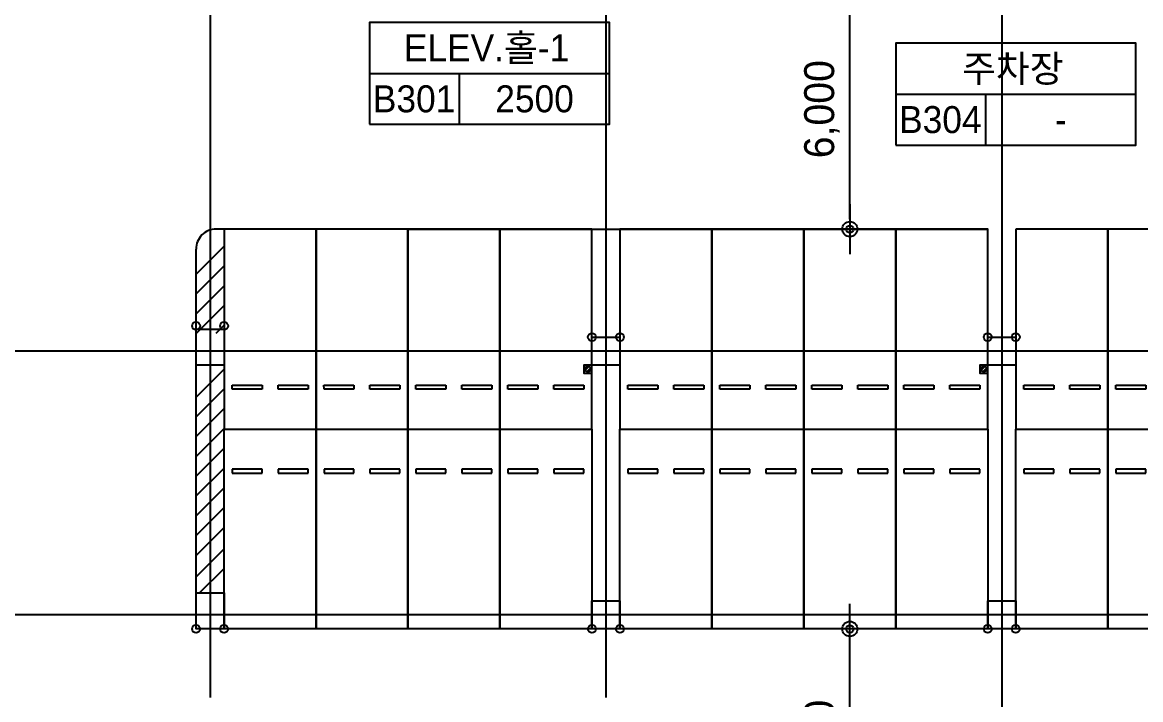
# Model space of a CAD drawing. Header units: metres. Extents: x 630750 to 860239, y 578133 to 726633.
# Drawn here: x 713511 to 741477, y 640692 to 657632 of the extents above; entities that cross this region are included whole.
import ezdxf
from ezdxf.enums import TextEntityAlignment as Align

# ---------------------------------------------------------------- set-up
doc = ezdxf.new("R2010")
doc.units = ezdxf.units.M
doc.header["$LTSCALE"] = 300
doc.layers.get('Defpoints').update_dxf_attribs({"color": 8})
for name, color, linetype in [('A-CEN-1', 1, 'Continuous'), ('A-CON', 2, 'Continuous'), ('A-DIM', 7, 'Continuous'), ('A-HAT-2', 8, 'Continuous'), ('A-ROM', 7, 'Continuous'), ('A-코너가드', 7, 'Continuous'), ('DIM', 7, 'Continuous'), ('PAK', 8, 'Continuous'), ('PARK-SOL', 251, 'Continuous'), ('주차장배수', 3, 'Continuous')]:
    doc.layers.add(name, color=color, linetype=linetype)
doc.styles.add('TEXT(돋음)', font='')
doc.styles.add('돋움', font='')
doc.styles.get('TEXT(돋음)').set_extended_font_data('Dotum')
doc.styles.get('돋움').set_extended_font_data('Dotum')
doc.dimstyles.new('DIM250', dxfattribs={"dimscale": 250, "dimtxt": 3, "dimasz": 1, "dimexe": 2, "dimexo": 3, "dimgap": 1, "dimtad": 1, "dimdec": 0, "dimzin": 0, "dimdsep": 46, "dimlunit": 6, "dimtxsty": 'TEXT(돋음)', "dimblk": 'Z_DOT', "dimcen": 2.5, "dimdle": 2, "dimclrd": 256, "dimclre": 256, "dimclrt": 3, "dimadec": 0, "dimazin": 0, "dimtfac": 1, "dimtdec": 0, "dimtix": 1, "dimtmove": 2, "dimatfit": 3, "dimldrblk": 'Z_DOT', "dimfxl": 1, "dimtolj": 1, "dimtzin": 0, "dimarcsym": 0})

# ---------------------------------------------------------------- blocks, each defined once
blk = doc.blocks.new('sym-rom')
at = {"color": 0, "linetype": 'ByBlock'}
for p, q in [((0, 5.1), (24, 5.1)), ((9, 0), (9, 5.1))]:
    blk.add_line(p, q, dxfattribs=at)
blk.add_lwpolyline([(0, 0), (24, 0), (24, 10.2), (0, 10.2)], close=True, dxfattribs=at)
blk = doc.blocks.new('351')
at = {"ltscale": 5}
for points in [[(1383106, 4240352), (1378268, 4241613), (1378848, 4243839), (1383686, 4242578), (1383106, 4240352)], [(1379765, 4243393), (1379576, 4242667)], [(1379673, 4242642), (1379862, 4243368)], [(1379862, 4243368), (1379765, 4243393)], [(1379862, 4243368), (1379765, 4243393)], [(1379576, 4242667), (1379673, 4242642)], [(1379475, 4242280), (1379286, 4241555)], [(1379383, 4241529), (1379572, 4242255)], [(1379572, 4242255), (1379475, 4242280)], [(1379286, 4241555), (1379383, 4241529)]]:
    blk.add_lwpolyline(points, dxfattribs=at)
for points in [[(1379765, 4243393), (1379576, 4242667)], [(1379673, 4242642), (1379862, 4243368)], [(1379576, 4242667), (1379673, 4242642)], [(1379475, 4242280), (1379286, 4241555)], [(1379383, 4241529), (1379572, 4242255)], [(1379572, 4242255), (1379475, 4242280)], [(1379286, 4241555), (1379383, 4241529)]]:
    blk.add_lwpolyline(points)
blk = doc.blocks.new('Z_DOT')
at = {"layer": 'DIM', "color": 7}
for p, q in [((0, -2.5), (0, 2.5)), ((-2.5, 0), (2.5, 0))]:
    blk.add_line(p, q, dxfattribs=at)
for radius in [0.75, 0.375]:
    blk.add_circle((0, 0), radius, dxfattribs=at)
blk = doc.blocks.new('*D120')
at = {"layer": 'A-DIM', "lineweight": -2, "transparency": 16777216}
for p, q in [((734605, 642460), (733705, 642460)), ((734205, 636710), (734205, 642210)), ((734605, 636460), (733705, 636460))]:
    blk.add_line(p, q, dxfattribs=at)
at = {"layer": 'Defpoints', "color": 0, "transparency": 16777216}
for p in [(734205, 642460), (735355, 642460), (735355, 636460)]:
    blk.add_point(p, dxfattribs=at)
at = {"layer": 'A-DIM', "lineweight": -2, "transparency": 16777216, "xscale": 250, "yscale": 250, "zscale": 250}
for p, rotation in [((734205, 642460), 90), ((734205, 636460), 270)]:
    blk.add_blockref('Z_DOT', p, dxfattribs=dict(at, rotation=rotation))
at = {"layer": 'A-DIM', "color": 3, "transparency": 16777216, "insert": (733507, 639460), "char_height": 750, "attachment_point": 5, "rotation": 90, "style": 'TEXT(돋음)'}
blk.add_mtext('\\A1;6,000', dxfattribs=at)
blk = doc.blocks.new('*D84')
at = {"layer": 'A-DIM', "lineweight": -2, "transparency": 16777216}
for p, q in [((734605, 658460), (733705, 658460)), ((734205, 652710), (734205, 658210)), ((734605, 652460), (733705, 652460))]:
    blk.add_line(p, q, dxfattribs=at)
at = {"layer": 'Defpoints', "color": 0, "transparency": 16777216}
for p in [(734205, 658460), (735355, 658460), (735355, 652460)]:
    blk.add_point(p, dxfattribs=at)
at = {"layer": 'A-DIM', "lineweight": -2, "transparency": 16777216, "xscale": 250, "yscale": 250, "zscale": 250}
for p, rotation in [((734205, 658460), 90), ((734205, 652460), 270)]:
    blk.add_blockref('Z_DOT', p, dxfattribs=dict(at, rotation=rotation))
at = {"layer": 'A-DIM', "color": 3, "transparency": 16777216, "insert": (733507, 655460), "char_height": 750, "attachment_point": 5, "rotation": 90, "style": 'TEXT(돋음)'}
blk.add_mtext('\\A1;6,000', dxfattribs=at)

msp = doc.modelspace()

# ---------------------------------------------------------------- linework, layer by layer
at = {"layer": 'A-CEN-1', "linetype": 'Continuous'}
for p, q in [((718204.4, 708258.8), (718204.4, 640745.8)), ((728104.4, 708258.8), (728104.4, 640745.8)), ((738004.4, 708258.8), (738004.4, 629910.2)), ((796986.4, 649410.2), (657202.6, 649410.2)), ((796986.4, 642810.2), (706331.8, 642810.2))]:
    msp.add_line(p, q, dxfattribs=at)
at = {"layer": 'A-CON'}
for points in [[(717854.4, 649960.2), (718554.4, 649960.2), (718554.4, 649060.2), (717854.4, 649060.2)], [(727754.4, 649760.2), (728454.4, 649760.2), (728454.4, 649060.2), (727754.4, 649060.2)], [(737654.4, 649760.2), (738354.4, 649760.2), (738354.4, 649060.2), (737654.4, 649060.2)], [(717854.4, 643360.2), (718554.4, 643360.2), (718554.4, 642460.2), (717854.4, 642460.2)], [(727754.4, 643160.2), (728454.4, 643160.2), (728454.4, 642460.2), (727754.4, 642460.2)], [(737654.4, 643160.2), (738354.4, 643160.2), (738354.4, 642460.2), (737654.4, 642460.2)]]:
    msp.add_lwpolyline(points, close=True, dxfattribs=at)
at = {"layer": 'A-HAT-2'}
for p, q in [((718554.5, 652460.2), (718354.5, 652460.2)), ((723154.5, 652460.2), (737654.5, 652460.2)), ((717854.5, 642460.2), (717854.5, 651960.3))]:
    msp.add_line(p, q, dxfattribs=at)
msp.add_arc((718354.5, 651960.2), 500, 89.9991, 180.00113, dxfattribs=at)
at = {"layer": 'A-코너가드'}
for centre in [(717854.4, 650039.7), (718554.4, 650039.7), (727754.4, 649760.2), (728454.4, 649760.2), (737654.4, 649760.2), (738354.4, 649760.2), (717854.4, 642460.2), (718554.4, 642460.2), (727754.4, 642460.2), (728454.4, 642460.2), (737654.4, 642460.2), (738354.4, 642460.2)]:
    msp.add_circle(centre, 100, dxfattribs=at)
at = {"layer": 'PARK-SOL'}
for p, q in [((717854.5, 651335.6), (718554.5, 652035.6)), ((717854.5, 650840.6), (718554.5, 651540.6)), ((717854.5, 650345.6), (718554.5, 651045.6)), ((717854.5, 649850.7), (718554.5, 650550.7)), ((718359.1, 649860.2), (718554.5, 650055.7)), ((717854.5, 648260.2), (718554.5, 648960.2)), ((717854.5, 647765.2), (718554.5, 648465.3)), ((717854.5, 647270.3), (718554.5, 647970.3)), ((717854.5, 646775.3), (718554.5, 647475.3)), ((717854.5, 646280.3), (718554.5, 646980.3)), ((717854.5, 645785.3), (718554.5, 646485.4)), ((717854.5, 645290.4), (718554.5, 645990.4)), ((717854.5, 644795.4), (718554.5, 645495.4)), ((717854.5, 644300.4), (718554.5, 645000.4)), ((717854.5, 643765.2), (718554.5, 644465.3)), ((717944.5, 643360.2), (718554.5, 643970.3)), ((717854.5, 643270.3), (717854.5, 643270.3))]:
    msp.add_line(p, q, dxfattribs=at)
at = {"layer": '주차장배수', "color": 4}
for p, q in [((727588.6, 648934.4), (727680.2, 649026.1)), ((727720.2, 648986.1), (727628.6, 648894.4)), ((737488.6, 648934.4), (737580.2, 649026.1)), ((737620.2, 648986.1), (737528.6, 648894.4))]:
    msp.add_line(p, q, dxfattribs=at)
for points in [[(727754.4, 649060.2), (727554.4, 649060.2), (727554.4, 648860.2), (727754.4, 648860.2)], [(737654.4, 649060.2), (737454.4, 649060.2), (737454.4, 648860.2), (737654.4, 648860.2)]]:
    msp.add_lwpolyline(points, close=True, dxfattribs=at)
for centre in [(727654.4, 648960.2), (737554.4, 648960.2)]:
    msp.add_circle(centre, 70.7, dxfattribs=at)

# ---------------------------------------------------------------- block references
at = {"layer": 'A-ROM', "color": 7, "xscale": 250, "yscale": 250, "zscale": 250}
for p in [(722195.3, 655081.8), (735356.1, 654562.4)]:
    msp.add_blockref('sym-rom', p, dxfattribs=at)
at = {"layer": 'PAK', "ltscale": 5, "xscale": -1}
for p, rotation in [((-3733559.8, 383671.5), 255.3897951542348), ((-3731259.8, 383671.5), 255.3897954034188), ((-3728959.8, 383671.5), 255.3897954034188), ((-3726659.8, 383671.5), 255.3897954034188), ((-3723659.8, 383671.5), 255.3897954034188), ((-3721359.8, 383671.5), 255.3897954034188), ((-3719059.8, 383671.5), 255.3897954034188), ((-3716759.8, 383671.5), 255.3897954034188), ((-3713759.8, 383671.6), 255.3897951542348), ((-3711459.8, 383671.6), 255.3897951542348)]:
    msp.add_blockref('351', p, dxfattribs=dict(at, rotation=rotation))
at = {"layer": 'PAK', "ltscale": 5, "rotation": 284.6102173903116}
for p in [(-3733559.8, 911247.9), (-3731259.8, 911247.9), (-3728959.8, 911247.9), (-3726659.8, 911247.9), (-3723659.8, 911247.9), (-3721359.8, 911247.9), (-3719059.8, 911247.9), (-3716759.8, 911247.9), (-3713759.8, 911247.9), (-3711459.8, 911247.9)]:
    msp.add_blockref('351', p, dxfattribs=at)

# ---------------------------------------------------------------- texts
at = {"layer": 'A-ROM', "color": 3, "style": '돋움'}
for s, p in [('ELEV.홀-1', (725119.8, 656994.3)), ('주차장', (738280.7, 656474.9)), ('B301', (723307.4, 655719.3)), ('2500', (726320.3, 655719.3)), ('B304', (736468.2, 655199.9)), ('-', (739481.1, 655199.9))]:
    msp.add_text(s, height=675, dxfattribs=at).set_placement(p, align=Align.MIDDLE_CENTER)

# ---------------------------------------------------------------- dimensions: what is measured, and where the dimension line sits
at = {"layer": 'A-DIM'}
for base, p1, p2, picture, middle in [((734204.5, 658460.2), (735354.5, 652460.2), (735354.5, 658460.2), '*D84', (733506.8, 655460.2)), ((734204.5, 642460.2), (735354.5, 636460.2), (735354.5, 642460.2), '*D120', (733506.8, 639460.2))]:
    dim = msp.add_linear_dim(base=base, p1=p1, p2=p2, angle=90, dimstyle='DIM250', dxfattribs=at)
    dim.commit()
    dim.dimension.update_dxf_attribs({"geometry": picture, "text_midpoint": middle})

doc.saveas('drawing.dxf')
